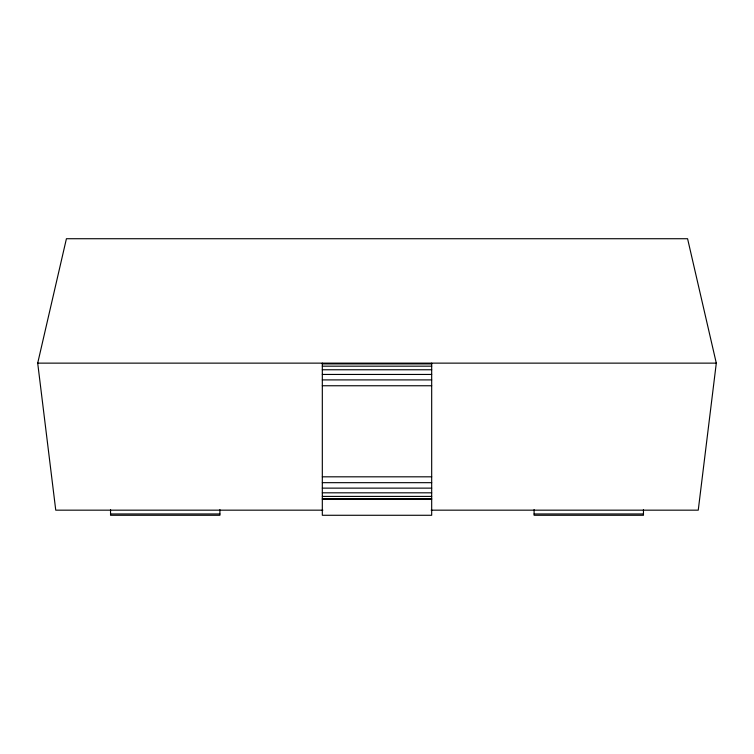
<?xml version="1.0" encoding="UTF-8"?>
<svg xmlns="http://www.w3.org/2000/svg" width="754" height="754" viewBox="0 0 754 754"><rect width="100%" height="100%" fill="white"/><g stroke="black" fill="none" stroke-linecap="round" stroke-linejoin="round"><path stroke-width="1.13" d="M322.872 510.166L55.749 510.166L37.7 363.136L66.418 238.726L687.582 238.726L716.3 363.136L698.251 510.166L431.128 510.166M37.7 363.136L716.3 363.136M322.316 363.909L431.684 363.909M322.316 366.171L431.684 366.171M322.316 369.762L431.684 369.762M322.316 374.446L431.684 374.446M322.316 379.903L431.684 379.903M322.316 385.756L431.684 385.756M322.316 476.82L431.684 476.82M322.316 482.673L431.684 482.673M322.316 488.13L431.684 488.13M322.316 492.814L431.684 492.814M322.316 496.405L431.684 496.405M322.316 498.667L431.684 498.667M322.316 499.44L431.684 499.44M110.536 513.964L219.904 513.964M534.096 513.964L643.464 513.964M643.464 509.619L643.464 515.274L534.096 515.274L534.096 509.619M431.684 363.136L431.684 515.274L322.316 515.274L322.316 363.136M219.904 509.619L219.904 515.274L110.536 515.274L110.536 509.619"/></g></svg>
